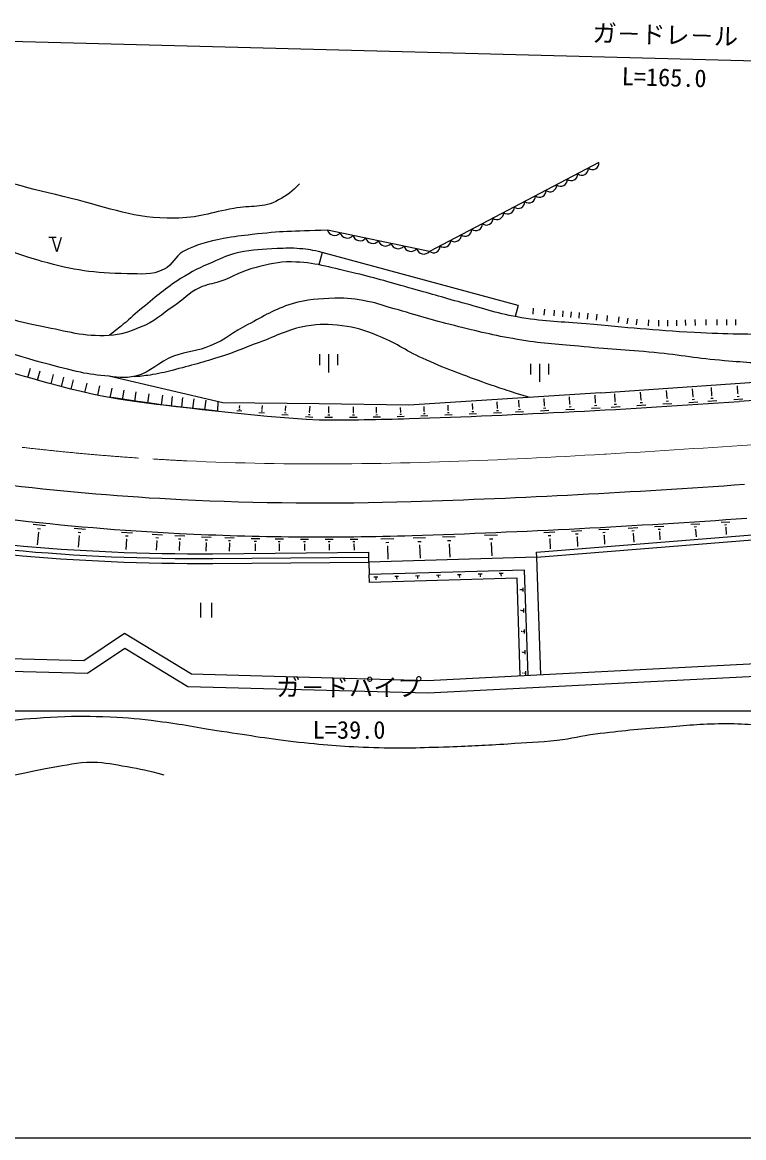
# Model space of a CAD drawing. Units: millimetres, scale not verified. Extents: x 40000 to 680000, y 20000 to 380000.
# Drawn here: x 85113 to 159370, y 205000 to 319864 of the extents above; entities that cross this region are included whole.
import ezdxf
from ezdxf.enums import TextEntityAlignment as Align

# ---------------------------------------------------------------- set-up
doc = ezdxf.new("R2010")
doc.units = ezdxf.units.MM
doc.header["$LTSCALE"] = 1000
doc.linetypes.add('CHAIN', pattern=[18.5, 12, -1.5, 3.5, -1.5])
for name, color, linetype, lineweight in [('M-BGD', 7, 'Continuous', 25), ('M-BMK', 2, 'CHAIN', 13), ('M-STR-STRC', 7, 'Continuous', 25), ('M-TTL-BAND', 7, 'Continuous', 25)]:
    doc.layers.add(name, color=color, linetype=linetype, lineweight=lineweight)
doc.styles.add('@ＭＳ ゴシック', font='')
doc.styles.add('ＭＳ ゴシック', font='')
doc.styles.get('@ＭＳ ゴシック').set_extended_font_data('@MS Gothic')
doc.styles.get('ＭＳ ゴシック').set_extended_font_data('MS Gothic')

msp = doc.modelspace()

# ---------------------------------------------------------------- linework, layer by layer
at = {"layer": 'M-BGD'}
for p, q in [((144473, 305412), (127015, 296274)), ((88581, 297718), (87831, 297718)), ((88656, 296218), (88206, 297718)), ((89106, 297718), (88656, 296218)), ((127015, 296274), (116519, 298461)), ((115983, 296172), (115636, 294896)), ((136144, 290685), (115983, 296172)), ((136144, 290685), (135840, 289566)), ((137697, 289818), (137750, 290416)), ((138843, 289717), (138896, 290314)), ((139844, 289628), (139897, 290225)), ((140744, 289546), (140798, 290144)), ((141587, 289468), (141644, 290065)), ((142420, 289387), (142479, 289984)), ((143287, 289298), (143349, 289895)), ((144232, 289198), (144296, 289794)), ((145301, 289080), (145367, 289676)), ((146473, 288936), (146552, 289531)), ((147392, 288812), (147469, 289407)), ((148342, 288703), (148400, 289300)), ((149585, 288612), (149616, 289211)), ((150621, 288577), (150631, 289177)), ((151573, 288577), (151565, 289177)), ((152488, 288598), (152471, 289197)), ((153415, 288628), (153396, 289227)), ((154401, 288654), (154390, 289254)), ((155494, 288665), (155493, 289265)), ((156640, 288665), (156638, 289265)), ((157629, 288670), (157626, 289270)), ((158558, 288674), (158557, 289274)), ((115689, 285672), (115689, 284547)), ((116627, 285672), (116627, 283797)), ((117564, 285672), (117564, 284547)), ((85667, 283297), (85942, 284259)), ((86688, 283008), (86958, 283971)), ((137412, 284705), (137412, 283580)), ((138350, 284705), (138350, 282830)), ((139287, 284705), (139287, 283580)), ((88075, 282624), (88338, 283589)), ((89145, 282338), (89398, 283305)), ((90152, 282080), (90394, 283050)), ((91565, 281742), (91788, 282717)), ((105750, 280692), (94017, 283416)), ((144656, 281710), (164565, 283070)), ((92893, 281454), (93094, 282434)), ((94170, 281208), (94348, 282192)), ((95429, 280994), (95587, 281981)), ((96707, 280803), (96846, 281793)), ((98036, 280626), (98161, 281619)), ((99453, 280456), (99568, 281449)), ((144656, 281710), (124899, 280433)), ((144129, 280689), (144091, 281458)), ((146150, 280812), (146103, 281592)), ((148813, 280979), (148765, 281769)), ((151483, 281146), (151434, 281946)), ((154160, 281314), (154111, 282124)), ((156099, 281442), (156045, 282253)), ((156070, 281440), (156128, 281444)), ((158780, 281621), (158726, 282431)), ((158751, 281619), (158809, 281623)), ((100462, 280341), (100574, 281334)), ((101535, 280221), (101645, 281215)), ((102683, 280095), (102792, 281090)), ((103914, 279960), (104024, 280954)), ((105241, 279813), (105277, 280802)), ((115681, 280558), (105750, 280692)), ((107479, 280179), (107500, 280419)), ((109791, 280029), (109822, 280388)), ((112190, 279872), (112232, 280355)), ((114678, 279710), (114731, 280321)), ((124899, 280433), (115681, 280558)), ((116661, 279683), (116663, 280294)), ((126488, 279788), (126468, 280287)), ((128963, 279904), (128942, 280451)), ((131474, 280022), (131451, 280618)), ((134020, 280141), (133995, 280787)), ((136273, 280259), (136240, 280936)), ((138870, 280401), (138835, 281109)), ((138843, 280400), (138897, 280403)), ((141392, 280276), (141611, 280287)), ((141488, 280545), (141452, 281283)), ((141461, 280543), (141516, 280546)), ((144030, 280413), (144255, 280425)), ((144101, 280688), (144157, 280691)), ((145728, 280238), (146639, 280293)), ((146053, 280532), (146281, 280546)), ((146122, 280811), (146178, 280814)), ((148387, 280400), (149306, 280456)), ((148715, 280697), (148944, 280711)), ((148784, 280977), (148841, 280981)), ((151054, 280562), (151980, 280619)), ((151384, 280861), (151616, 280876)), ((151454, 281144), (151512, 281148)), ((153728, 280725), (154661, 280782)), ((154061, 281027), (154294, 281041)), ((154131, 281312), (154190, 281316)), ((155669, 280849), (156604, 280912)), ((156001, 281154), (156235, 281169)), ((158350, 281029), (159285, 281091)), ((158682, 281333), (158916, 281348)), ((164688, 281203), (158895, 280823)), ((107195, 279894), (107709, 279849)), ((107401, 280031), (107530, 280020)), ((107463, 280181), (107495, 280178)), ((109462, 279697), (110058, 279645)), ((109701, 279856), (109850, 279843)), ((109773, 280030), (109810, 280027)), ((111813, 279492), (112496, 279433)), ((112087, 279675), (112257, 279660)), ((112169, 279874), (112211, 279870)), ((114252, 279280), (115024, 279213)), ((114561, 279486), (114755, 279470)), ((114654, 279712), (114702, 279708)), ((116261, 279206), (117058, 279204)), ((116561, 279444), (116760, 279444)), ((116636, 279683), (116686, 279683)), ((118806, 279200), (119589, 279198)), ((119100, 279434), (119296, 279433)), ((119174, 279668), (119223, 279668)), ((119199, 279668), (119200, 280260)), ((121219, 279223), (121974, 279239)), ((121497, 279456), (121686, 279460)), ((121563, 279684), (121610, 279685)), ((121586, 279684), (121574, 280228)), ((123716, 279278), (124427, 279293)), ((123978, 279497), (124156, 279501)), ((124040, 279711), (124085, 279712)), ((124063, 279712), (124052, 280194)), ((126151, 279351), (126857, 279378)), ((126407, 279573), (126584, 279580)), ((126466, 279787), (126510, 279789)), ((128610, 279446), (129351, 279474)), ((128879, 279679), (129064, 279686)), ((128940, 279903), (128986, 279905)), ((131104, 279542), (131879, 279572)), ((131386, 279786), (131580, 279793)), ((131450, 280021), (131498, 280023)), ((133633, 279639), (134444, 279671)), ((133928, 279894), (134130, 279902)), ((133994, 280140), (134045, 280142)), ((135881, 279738), (136716, 279779)), ((136181, 280004), (136390, 280014)), ((136247, 280258), (136300, 280261)), ((138467, 279866), (139324, 279909)), ((138776, 280139), (138990, 280150)), ((141075, 279996), (141954, 280039)), ((143705, 280126), (144606, 280171)), ((86229, 268180), (87512, 268043)), ((86669, 267744), (86990, 267710)), ((90437, 267754), (91634, 267651)), ((138070, 264792), (186231, 268683)), ((144461, 267622), (145487, 267677)), ((147475, 267783), (148465, 267837)), ((150196, 267929), (151149, 267981)), ((150569, 267663), (150807, 267676)), ((153927, 268165), (154839, 268225)), ((154287, 267914), (154515, 267929)), ((154390, 267646), (154448, 267650)), ((154419, 267648), (154470, 266876)), ((157038, 268371), (157931, 268429)), ((157390, 268125), (157614, 268140)), ((157492, 267862), (157548, 267866)), ((157520, 267864), (157569, 267120)), ((86789, 267342), (86653, 266067)), ((86749, 267346), (86829, 267337)), ((90855, 267356), (91154, 267330)), ((90974, 266984), (90873, 265816)), ((90936, 266987), (91011, 266981)), ((95323, 267350), (96459, 267275)), ((95726, 266981), (96010, 266963)), ((95846, 266631), (95776, 265568)), ((95810, 266634), (95881, 266629)), ((98475, 267142), (99542, 267071)), ((98854, 266795), (99121, 266778)), ((100807, 267011), (101831, 266964)), ((101177, 266687), (101433, 266675)), ((103572, 266884), (104557, 266839)), ((103928, 266572), (104174, 266560)), ((105975, 266795), (106922, 266767)), ((106322, 266501), (106559, 266494)), ((108662, 266718), (109558, 266692)), ((111137, 266668), (111997, 266658)), ((113743, 266637), (114576, 266627)), ((116280, 266628), (117098, 266632)), ((118847, 266641), (119660, 266645)), ((122031, 266688), (123340, 266717)), ((125332, 266761), (126628, 266808)), ((128379, 266872), (129686, 266919)), ((128884, 266498), (129210, 266509)), ((132692, 267036), (134017, 267093)), ((133206, 266660), (133537, 266674)), ((138030, 265291), (165586, 267517)), ((138813, 267318), (139916, 267378)), ((139245, 267010), (139520, 267025)), ((139366, 266684), (139435, 266688)), ((139400, 266686), (139455, 265657)), ((141656, 267471), (142721, 267528)), ((142072, 267173), (142339, 267187)), ((142189, 266859), (142256, 266863)), ((142223, 266861), (142275, 265884)), ((144862, 267334), (145119, 267348)), ((144975, 267031), (145039, 267035)), ((145007, 267033), (145057, 266109)), ((147862, 267507), (148110, 267520)), ((147971, 267215), (148033, 267218)), ((148002, 267216), (148049, 266344)), ((150673, 267382), (150733, 267385)), ((150703, 267384), (150747, 266562)), ((98966, 266466), (98902, 265497)), ((98933, 266469), (99000, 266464)), ((101291, 266374), (101248, 265454)), ((101259, 266375), (101323, 266372)), ((104037, 266270), (103997, 265404)), ((104006, 266272), (104068, 266269)), ((106403, 266214), (106462, 266212)), ((106432, 266213), (106409, 265406)), ((108990, 266439), (109214, 266433)), ((109067, 266168), (109123, 266166)), ((109095, 266167), (109074, 265429)), ((111456, 266406), (111671, 266403)), ((111534, 266147), (111588, 266146)), ((111561, 266146), (111553, 265451)), ((114052, 266383), (114260, 266381)), ((114127, 266132), (114179, 266131)), ((114153, 266132), (114145, 265474)), ((116588, 266384), (116792, 266385)), ((116666, 266139), (116717, 266139)), ((116691, 266139), (116694, 265496)), ((119153, 266398), (119356, 266399)), ((119231, 266155), (119281, 266155)), ((119256, 266155), (119259, 265518)), ((122530, 266306), (122857, 266313)), ((122661, 265916), (122743, 265918)), ((122702, 265917), (122731, 264589)), ((125832, 266390), (126156, 266402)), ((125968, 266005), (126049, 266008)), ((126008, 266007), (126056, 264687)), ((129020, 266110), (129102, 266113)), ((129061, 266112), (129109, 264778)), ((133347, 266268), (133430, 266271)), ((133388, 266269), (133447, 264906)), ((104706, 265141), (120773, 265281)), ((104710, 264641), (120777, 264781)), ((104712, 264141), (120782, 264281)), ((120781, 264281), (120773, 265281)), ((138070, 264792), (120781, 264281)), ((120781, 264281), (120819, 262982)), ((138070, 264792), (138030, 265291)), ((138472, 252633), (138070, 264792)), ((136814, 263455), (120819, 262982)), ((132047, 263064), (132447, 263076)), ((134197, 263127), (134596, 263139)), ((137173, 252590), (136814, 263455)), ((120843, 262182), (120819, 262982)), ((136041, 262631), (120843, 262182)), ((121302, 262746), (121702, 262758)), ((121456, 262631), (121556, 262634)), ((121497, 262512), (121522, 262513)), ((121509, 262512), (121511, 262452)), ((123451, 262810), (123851, 262822)), ((123605, 262694), (123705, 262697)), ((123646, 262575), (123671, 262576)), ((123658, 262576), (123660, 262516)), ((125600, 262873), (126000, 262885)), ((125754, 262758), (125854, 262761)), ((125795, 262639), (125820, 262640)), ((125807, 262639), (125809, 262579)), ((127749, 262937), (128149, 262949)), ((127903, 262821), (128003, 262824)), ((127944, 262702), (127969, 262703)), ((127956, 262703), (127958, 262643)), ((129898, 263000), (130298, 263012)), ((130052, 262885), (130152, 262888)), ((130093, 262766), (130118, 262767)), ((130105, 262766), (130107, 262706)), ((132201, 262948), (132301, 262951)), ((132242, 262829), (132267, 262830)), ((132255, 262830), (132256, 262770)), ((134350, 263012), (134450, 263015)), ((134391, 262893), (134416, 262894)), ((134404, 262893), (134405, 262833)), ((136373, 252563), (136041, 262631)), ((136391, 261429), (136331, 261427)), ((136390, 261442), (136391, 261417)), ((136509, 261483), (136512, 261383)), ((136624, 261637), (136637, 261237)), ((103503, 258565), (103503, 260065)), ((104628, 258565), (104628, 260065)), ((136462, 259280), (136402, 259278)), ((136461, 259293), (136462, 259268)), ((136580, 259334), (136583, 259234)), ((136695, 259488), (136708, 259088)), ((136766, 257339), (136779, 256939)), ((95619, 256925), (91432, 254109)), ((102525, 252733), (95619, 256925)), ((136533, 257131), (136473, 257129)), ((136532, 257144), (136533, 257119)), ((136651, 257185), (136654, 257085)), ((95655, 255382), (91814, 252799)), ((102144, 251443), (95655, 255382)), ((136722, 255037), (136725, 254937)), ((136837, 255190), (136850, 254791)), ((91432, 254109), (69933, 254662)), ((181573, 254854), (126824, 252062)), ((136604, 254983), (136544, 254981)), ((136603, 254995), (136604, 254970)), ((91814, 252799), (69960, 253361)), ((126824, 252062), (102525, 252733)), ((182223, 253585), (126840, 250761)), ((136675, 252834), (136615, 252832)), ((136674, 252846), (136675, 252821)), ((136793, 252888), (136796, 252788)), ((136908, 253042), (136921, 252642)), ((126840, 250761), (102144, 251443))]:
    msp.add_line(p, q, dxfattribs=at)
for centre, radius, start, end in [((142709, 304798), 674, 231.59186, 3.66768), ((143800, 305369), 674, 231.59186, 3.66768), ((140527, 303655), 674, 231.59186, 3.66768), ((141618, 304227), 674, 231.59186, 3.66768), ((138345, 302513), 674, 231.59186, 3.66768), ((139436, 303084), 674, 231.59186, 3.66768), ((136163, 301371), 674, 231.59186, 3.66768), ((137254, 301942), 674, 231.59186, 3.66768), ((133980, 300228), 674, 231.59186, 3.66768), ((135072, 300800), 674, 231.59186, 3.66768), ((131798, 299086), 674, 231.59186, 3.66768), ((132889, 299657), 674, 231.59186, 3.66768), ((117247, 298672), 758, 196.15325, 320.30724), ((118559, 298398), 758, 196.15325, 320.30724), ((119871, 298125), 758, 196.15325, 320.30724), ((121183, 297851), 758, 196.15325, 320.30724), ((129616, 297944), 674, 231.59186, 3.66768), ((130707, 298515), 674, 231.59186, 3.66768), ((122495, 297578), 758, 196.15325, 320.30724), ((123807, 297305), 758, 196.15325, 320.30724), ((125119, 297031), 758, 196.15325, 320.30724), ((126431, 296758), 758, 196.15325, 320.30724), ((127434, 296802), 674, 231.59186, 3.66768), ((128525, 297373), 674, 231.59186, 3.66768), ((130329, 511417), 232959, 261.11272, 266.38968), ((95683, 1167503), 888931, 271.88566, 274.07773), ((116069, 571796), 292876, 269.91988, 271.73451), ((114035, 524261), 253849, 259.22477, 267.15821), ((95728, 1166702), 896678, 271.88011, 274.07543), ((114034, 524259), 257347, 259.22478, 267.15997), ((116067, 571743), 301373, 267.21993, 271.72652), ((95747, 1166380), 899855, 271.87787, 274.07449), ((116066, 571722), 304852, 267.21914, 271.72337), ((103325, 474107), 209471, 264.67574, 270.37861), ((103325, 474107), 208971, 264.67761, 270.37861), ((103325, 474107), 209971, 264.67387, 270.37861)]:
    msp.add_arc(centre, radius, start, end, dxfattribs=at)
for points, knots in [([(113660, 303230), (112848, 302395), (112425, 302088), (111493, 301569), (109889, 300676), (108681, 301027), (106875, 300700), (104504, 300272), (103200, 299705), (100790, 299685), (96554, 299651), (94252, 300715), (90139, 301733), (85618, 302853), (82983, 303323), (78748, 305263), (76419, 306331), (73428, 308016), (72933, 308296)], [0, 0, 0, 0, 1, 1, 1, 2, 2, 2, 3, 3, 3, 4, 4, 4, 5, 5, 5, 6, 6, 6, 6]), ([(116519, 298461), (112829, 298333), (111783, 298361), (108774, 298001), (107616, 297862), (106960, 297819), (105814, 297594), (104152, 297267), (103188, 297045), (101688, 296256), (100761, 295768), (100664, 294890), (99722, 294430), (98376, 293773), (97412, 293952), (95915, 293975), (92444, 294030), (90462, 294309), (87120, 295246), (85030, 295832), (83829, 296222), (81982, 297363), (80918, 298020), (80753, 298909), (79752, 299659), (78966, 300249), (78388, 300360), (77493, 300767), (75366, 301735), (72480, 302718), (71908, 302912)], [0, 0, 0, 0, 1, 1, 1, 2, 2, 2, 3, 3, 3, 4, 4, 4, 5, 5, 5, 6, 6, 6, 7, 7, 7, 8, 8, 8, 9, 9, 9, 10, 10, 10, 10]), ([(115983, 296172), (114929, 296403), (114594, 296476), (113688, 296552), (112773, 296628), (112255, 296598), (111338, 296556), (109788, 296486), (108908, 296456), (107386, 296151), (106296, 295932), (105729, 295623), (104710, 295177), (103380, 294594), (102642, 294235), (101411, 293466), (99785, 292450), (98998, 291696), (97509, 290487), (96708, 289837), (96305, 289417), (95506, 288764), (94961, 288319), (94781, 288175), (94095, 287645)], [0, 0, 0, 0, 1, 1, 1, 2, 2, 2, 3, 3, 3, 4, 4, 4, 5, 5, 5, 6, 6, 6, 7, 7, 7, 8, 8, 8, 8]), ([(218563, 294614), (213755, 294298), (212530, 294219), (208667, 293925), (205099, 293654), (203088, 293611), (199536, 293180), (197296, 292908), (196019, 292836), (193827, 292302), (192157, 291895), (191268, 291502), (189638, 290959), (187856, 290365), (186913, 289859), (185102, 289359), (183935, 289038), (183279, 288839), (182080, 288673), (179579, 288325), (178149, 288417), (175630, 288238), (172854, 288041), (171307, 287802), (168525, 287712), (166467, 287645), (165313, 287671), (163253, 287694), (159761, 287733), (157803, 287736), (154315, 287917), (149942, 288144), (147501, 288414), (143140, 288800), (140546, 289030), (139075, 289032), (136504, 289444), (134069, 289834), (132765, 290353), (130382, 290990), (128236, 291564), (127051, 291945), (124909, 292533), (122613, 293163), (121342, 293578), (119020, 294103), (116620, 294646), (115276, 295149), (112816, 295190), (111379, 295214), (110579, 294954), (109179, 294627), (107649, 294269), (106919, 293672), (105432, 293165), (104627, 292890), (104117, 292893), (103349, 292527), (102201, 291980), (101757, 291343), (100704, 290632), (99384, 289740), (98741, 289033), (97257, 288455), (96051, 287986), (95344, 287681), (94051, 287612), (91323, 287465), (89804, 288037), (87116, 288530), (84273, 289052), (82753, 289684), (80010, 290598), (76167, 291877), (70794, 293778), (70210, 293984)], [0, 0, 0, 0, 1, 1, 1, 2, 2, 2, 3, 3, 3, 4, 4, 4, 5, 5, 5, 6, 6, 6, 7, 7, 7, 8, 8, 8, 9, 9, 9, 10, 10, 10, 11, 11, 11, 12, 12, 12, 13, 13, 13, 14, 14, 14, 15, 15, 15, 16, 16, 16, 17, 17, 17, 18, 18, 18, 19, 19, 19, 20, 20, 20, 21, 21, 21, 22, 22, 22, 23, 23, 23, 24, 24, 24, 25, 25, 25, 25]), ([(217270, 289123), (213279, 288931), (212134, 288909), (208873, 288482), (206446, 288165), (205112, 287817), (202691, 287462), (200325, 287114), (198998, 286914), (196617, 286686), (193662, 286403), (191994, 286406), (189029, 286256), (184697, 286036), (182264, 286047), (177936, 285764), (173981, 285505), (171778, 285179), (167823, 284921), (166050, 284805), (165056, 284684), (163280, 284699), (160977, 284719), (159688, 284824), (157392, 285011), (154558, 285242), (152991, 285575), (150161, 285856), (147134, 286158), (145427, 286200), (142400, 286496), (139926, 286738), (138526, 286791), (136074, 287206), (133519, 287639), (132111, 288013), (129594, 288628), (127152, 289223), (125817, 289685), (123397, 290362), (122329, 290661), (121752, 290915), (120663, 291128), (119366, 291382), (118614, 291481), (117293, 291443), (115558, 291392), (114550, 291363), (112887, 290868), (110998, 290305), (110068, 289634), (108318, 288728), (106804, 287944), (106099, 287227), (104528, 286565), (103091, 285960), (102143, 286037), (100687, 285479), (99075, 284862), (98450, 283833), (96772, 283430), (95565, 283141), (94831, 283337), (93595, 283455), (92454, 283564), (91812, 283648), (90697, 283913), (85589, 285128), (82790, 286094), (77859, 287900), (74626, 289085), (70236, 290949), (69677, 291186)], [0, 0, 0, 0, 1, 1, 1, 2, 2, 2, 3, 3, 3, 4, 4, 4, 5, 5, 5, 6, 6, 6, 7, 7, 7, 8, 8, 8, 9, 9, 9, 10, 10, 10, 11, 11, 11, 12, 12, 12, 13, 13, 13, 14, 14, 14, 15, 15, 15, 16, 16, 16, 17, 17, 17, 18, 18, 18, 19, 19, 19, 20, 20, 20, 21, 21, 21, 22, 22, 22, 23, 23, 23, 24, 24, 24, 24]), ([(105241, 279813), (97086, 280726), (94443, 280868), (87778, 282706), (83127, 283988), (80527, 284805), (76089, 286696), (73436, 287826), (69957, 289611), (69429, 289881)], [0, 0, 0, 0, 1, 1, 1, 2, 2, 2, 3, 3, 3, 3]), ([(137315, 281226), (135013, 281936), (134387, 282143), (132534, 282801), (130066, 283677), (128690, 284200), (126300, 285272), (124438, 286108), (123546, 286908), (121635, 287626), (120264, 288141), (119473, 288434), (118021, 288619), (116597, 288801), (115764, 288789), (114346, 288564), (112361, 288248), (111374, 287562), (109479, 286888), (108086, 286392), (107341, 286012), (105932, 285563), (103974, 284940), (102868, 284614), (100878, 284107), (99961, 283873), (99448, 283728), (98514, 283578), (97783, 283460), (97524, 283430), (96632, 283353)], [0, 0, 0, 0, 1, 1, 1, 2, 2, 2, 3, 3, 3, 4, 4, 4, 5, 5, 5, 6, 6, 6, 7, 7, 7, 8, 8, 8, 9, 9, 9, 10, 10, 10, 10]), ([(166963, 246778), (165136, 247033), (164635, 247090), (163137, 247240), (160822, 247474), (159518, 247631), (157192, 247609), (154850, 247588), (153541, 247435), (151205, 247257), (148425, 247045), (146869, 246899), (144103, 246548), (142564, 246353), (141724, 246086), (140183, 245911), (138207, 245687), (137090, 245663), (135105, 245536), (132737, 245385), (131410, 245306), (129038, 245232), (126012, 245138), (124313, 245052), (121287, 245157), (118274, 245261), (116585, 245383), (113587, 245709), (110463, 246049), (108730, 246378), (105621, 246839), (103057, 247220), (101637, 247551), (99063, 247865), (97157, 248096), (96086, 248221), (94168, 248301), (92053, 248389), (90864, 248409), (88750, 248307), (84668, 248111), (82394, 247786), (78331, 247342), (74005, 246870), (71622, 246150), (67274, 245974), (64853, 245876), (61663, 245944), (61071, 245957)], [0, 0, 0, 0, 1, 1, 1, 2, 2, 2, 3, 3, 3, 4, 4, 4, 5, 5, 5, 6, 6, 6, 7, 7, 7, 8, 8, 8, 9, 9, 9, 10, 10, 10, 11, 11, 11, 12, 12, 12, 13, 13, 13, 14, 14, 14, 15, 15, 15, 16, 16, 16, 16]), ([(99730, 242350), (97920, 242796), (97404, 242929), (95892, 243183), (94515, 243414), (93742, 243627), (92345, 243633), (90667, 243640), (89740, 243354), (88082, 243088), (86452, 242826), (85559, 242564), (83934, 242271), (82388, 241993), (81518, 241855), (79964, 241625), (78379, 241390), (77485, 241300), (75896, 241088), (74001, 240835), (73408, 240753), (71047, 240430)], [0, 0, 0, 0, 1, 1, 1, 2, 2, 2, 3, 3, 3, 4, 4, 4, 5, 5, 5, 6, 6, 6, 7, 7, 7, 7])]:
    msp.add_open_spline(points, degree=3, knots=knots, dxfattribs=at)
at = {"layer": 'M-BMK'}
msp.add_line((164986, 276662), (159193, 276283), dxfattribs=at)
for points in [[(159193, 276283), (158195, 276217), (157197, 276152), (156199, 276087), (155201, 276022), (154204, 275957), (153206, 275892), (152208, 275828), (151210, 275765), (150212, 275702), (149214, 275639), (148216, 275578), (147217, 275517), (146219, 275457), (145221, 275398), (145026, 275386)], [(105050, 274574), (104051, 274612), (103052, 274654), (102053, 274700), (101648, 274720)], [(125047, 274505), (124047, 274481), (123047, 274460), (122047, 274441), (121047, 274425), (120048, 274412), (119048, 274401), (118048, 274393), (117048, 274387), (116048, 274385), (115048, 274386), (114048, 274390), (113048, 274397), (112048, 274407), (111048, 274420), (110048, 274437), (109048, 274457), (108048, 274481), (107049, 274508), (106049, 274539), (105050, 274574)], [(145026, 275386), (144028, 275328), (143030, 275271), (142031, 275215), (141033, 275161), (140034, 275107), (139035, 275055), (138037, 275005), (137038, 274955), (136039, 274908), (135040, 274862), (134041, 274817), (133042, 274775), (132043, 274734), (131044, 274695), (130044, 274658), (129045, 274623), (128045, 274590), (127046, 274560), (126046, 274531), (125047, 274505)]]:
    msp.add_lwpolyline(points, dxfattribs=at)
msp.add_arc((114056, 524412), 250000, 263.35194, 267.15521, dxfattribs=at)
at = {"layer": 'M-STR-STRC'}
for p, q in [((232294, 313968), (70180, 318257)), ((164877, 248918), (72625, 248918))]:
    msp.add_line(p, q, dxfattribs=at)
at = {"layer": 'M-TTL-BAND'}
msp.add_line((40000, 205000), (579000, 205000), dxfattribs=at)

# ---------------------------------------------------------------- texts
at = {"layer": 'M-STR-STRC', "style": 'ＭＳ ゴシック'}
msp.add_text('ガ－ドレ－ル', height=1833, rotation=358.484, dxfattribs=at).set_placement((151263, 317113), align=Align.BOTTOM_CENTER)
at = {"layer": 'M-STR-STRC', "style": '@ＭＳ ゴシック'}
msp.add_text('L=165.0', height=1833, rotation=358.485, dxfattribs=at).set_placement((151210, 315113), align=Align.TOP_CENTER)
at = {"layer": 'M-STR-STRC', "style": 'ＭＳ ゴシック'}
msp.add_text('ガ－ドパイプ', height=1833, dxfattribs=at).set_placement((118751, 249918), align=Align.BOTTOM_CENTER)
at = {"layer": 'M-STR-STRC', "style": '@ＭＳ ゴシック'}
msp.add_text('L=39.0', height=1833, dxfattribs=at).set_placement((118751, 247918), align=Align.TOP_CENTER)

doc.saveas('drawing.dxf')
